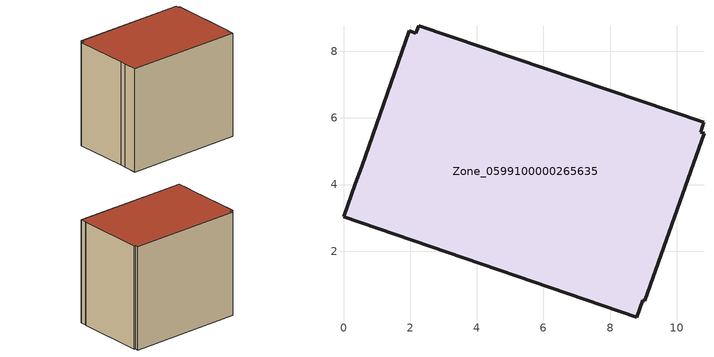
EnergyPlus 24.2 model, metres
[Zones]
Zone_0599100000265635
 floor ground (C_G): 0.35,4.03 0.55,4.53 1.97,8.61 2.17,8.54 2.26,8.77 10.81,5.87 10.71,5.58 10.82,5.54 9.03,0.51 8.98,0.53 8.8,0.02 0,3.04 z0.55
 wall outside (C_F): 0.55,4.53 0.35,4.03 0,3.04 8.8,0.02 8.98,0.53 9.03,0.51 10.82,5.54 10.71,5.58 10.81,5.87 2.26,8.77 2.17,8.54 1.97,8.61 0.55,4.53 z0.55:8.68
 roof outside (C_R): 10.81,5.87 2.26,8.77 2.17,8.54 1.97,8.61 0.55,4.53 0.35,4.03 0,3.04 8.8,0.02 8.98,0.53 9.03,0.51 10.82,5.54 10.71,5.58 z8.68
[BUILDING]
Pand.0599100000265635: North Axis=0; Terrain=City; Loads Convergence Tolerance Value=0.04; Temperature Convergence Tolerance Value=0.4; Solar Distribution=FullExterior; Maximum Number of Warmup Days=25; Minimum Number of Warmup Days=1
[Site:Location]
Rotterdam.The.Hague.AP_ZH_NLD Design_Conditions: Latitude=51.96; Longitude=4.45; Time Zone=1; Elevation=-4.5
[SITE:GROUNDTEMPERATURE:BUILDINGSURFACE]
18, 18, 18, 18, 18, 18, 18, 18, 18, 18, 18, 18
[MATERIAL] Thermal Absorptance=0.9; Solar Absorptance=0.7; Visible Absorptance=0.7
Name | Roughness | Thickness | Conductivity | Density | Specific Heat
G.TI.1965-1974 | MediumSmooth | 0.15 | 0.882353 | 540 | 1210
F.TI.1965-1974 | Rough | 0.3 | 0.697674 | 1920 | 840
R.TI.1965-1974 | MediumRough | 0.2 | 0.232558 | 1500 | 1000
[CONSTRUCTION]
C_G: G.TI.1965-1974
C_F: F.TI.1965-1974
C_R: R.TI.1965-1974
[ZONE]
Zone_0599100000265635: Type=1; Multiplier=1; Ceiling Height=Autocalculate; Volume=Autocalculate; Floor Area=autocalculate; Part of Total Floor Area=Yes
[ZONEINFILTRATION:DESIGNFLOWRATE]
Infil_Zone_0599100000265635: Zone or ZoneList or Space or SpaceList=Zone_0599100000265635; Schedule=AlwaysOn; Design Flow Rate Calculation Method=Flow/Area; Flow Rate per Floor Area=0.003; Constant Term Coefficient=1; Temperature Term Coefficient=0; Velocity Term Coefficient=0; Velocity Squared Term Coefficient=0
[HVACTEMPLATE:ZONE:IDEALLOADSAIRSYSTEM]
Zone_0599100000265635: Maximum Heating Supply Air Temperature=50; Minimum Cooling Supply Air Temperature=13; Maximum Heating Supply Air Humidity Ratio=0.0156; Minimum Cooling Supply Air Humidity Ratio=0.0077; Heating Limit=NoLimit; Cooling Limit=NoLimit; Dehumidification Control Type=ConstantSensibleHeatRatio; Cooling Sensible Heat Ratio=0.7; Dehumidification Setpoint=60; Humidification Control Type=None; Humidification Setpoint=30; Outdoor Air Method=None; Outdoor Air Flow Rate per Person=0.00944; Outdoor Air Flow Rate per Zone Floor Area=0; Outdoor Air Flow Rate per Zone=0; Demand Controlled Ventilation Type=None; Outdoor Air Economizer Type=NoEconomizer; Heat Recovery Type=None; Sensible Heat Recovery Effectiveness=0.7; Latent Heat Recovery Effectiveness=0.65
[ZONECONTROL:THERMOSTAT]
ThermostatControl_Zone_0599100000265635: Zone or ZoneList=Zone_0599100000265635; Control Type Schedule=DualSetpointControlType; Control 1=Thermostat_Zone_0599100000265635; Temperature Difference Between Cutout And Setpoint=0
[THERMOSTATSETPOINT:DUALSETPOINT]
Thermostat_Zone_0599100000265635: Heating Setpoint Temperature Schedule=HeatingSetpoint_Zone_0599100000265635; Cooling Setpoint Temperature Schedule=CoolingSetpoint_Zone_0599100000265635
[SCHEDULE:COMPACT]
HeatingSetpoint_Zone_0599100000265635: Through: 12/31, For: AllDays, Until: 24:00, 21
CoolingSetpoint_Zone_0599100000265635: Through: 12/31, For: AllDays, Until: 24:00, 24
DualSetpointControlType: Through: 12/31, For: AllDays, Until: 24:00, 4
AlwaysOn: Through: 12/31, For: AllDays, Until: 24:00, 1
